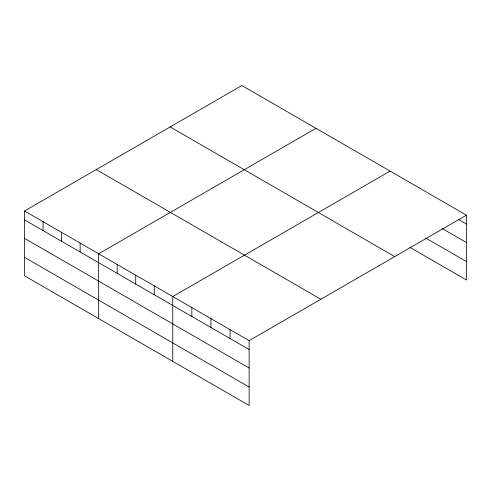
<?xml version="1.0" encoding="UTF-8"?>
<svg xmlns="http://www.w3.org/2000/svg" width="491" height="491" viewBox="0 0 491 491"><rect width="100%" height="100%" fill="white"/><g stroke="black" fill="none" stroke-linecap="round" stroke-linejoin="round"><path stroke-width="0.74" d="M409.844 247.323L466.45 280.005L466.45 215.181L241.873 85.526L24.55 210.995L24.55 275.819L249.127 405.474L249.127 340.656L24.55 210.995M315.983 128.311L98.66 253.786L98.66 318.604M390.093 171.101L172.771 296.57L172.771 361.388M249.127 340.656L466.45 215.181M458.551 219.52L466.45 224.08M442.096 228.475L466.45 242.536M425.642 237.988L466.45 261.55M170.156 126.93L394.733 256.59M96.267 169.591L320.844 299.246M24.55 219.894L249.127 349.549M24.55 238.35L249.127 368.005M24.55 257.364L249.127 387.018M230.04 329.633L230.04 338.532M210.946 318.61L210.946 327.509M191.858 307.593L191.858 316.486M154.242 285.872L154.242 294.772M135.712 275.175L135.712 284.074M117.189 264.483L117.189 273.377M80.131 243.088L80.131 251.981M61.602 232.39L61.602 241.29M43.079 221.693L43.079 230.592"/></g></svg>
